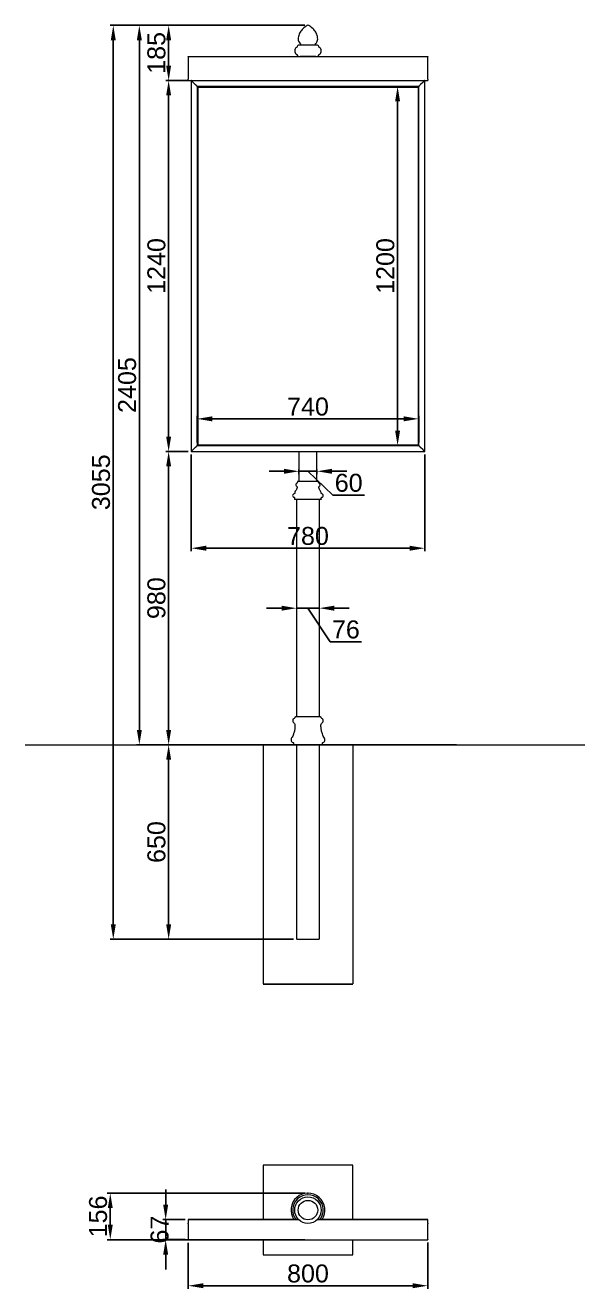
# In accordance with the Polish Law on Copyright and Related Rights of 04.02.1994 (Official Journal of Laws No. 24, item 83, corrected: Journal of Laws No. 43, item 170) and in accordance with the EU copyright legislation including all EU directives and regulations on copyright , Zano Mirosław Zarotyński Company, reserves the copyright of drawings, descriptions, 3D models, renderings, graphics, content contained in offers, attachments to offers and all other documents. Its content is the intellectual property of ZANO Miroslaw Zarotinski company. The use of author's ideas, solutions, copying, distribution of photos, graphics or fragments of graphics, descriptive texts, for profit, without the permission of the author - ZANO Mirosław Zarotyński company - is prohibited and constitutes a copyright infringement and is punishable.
# Model space of a CAD drawing. Header units: millimetres. Extents: x -691 to 5587, y 374 to 4714.
# Drawn here: x -691 to 1179, y 374 to 4597 of the extents above; entities that cross this region are included whole.
import ezdxf

# ---------------------------------------------------------------- set-up
doc = ezdxf.new("R2010")
doc.units = ezdxf.units.MM
doc.header["$PDSIZE"] = -1
doc.linetypes.add('HIDDEN', pattern=[1.905, 1.27, -0.635])
for name, color, linetype, lineweight in [('ZANO_R', 7, 'Continuous', 0), ('ZANO_R_przerywana', 7, 'HIDDEN', 0), ('ZANO_W', 1, 'Continuous', 0)]:
    doc.layers.add(name, color=color, linetype=linetype, lineweight=lineweight)
doc.styles.add('Arial', font='arial.ttf')
doc.styles.get("Standard").update_dxf_attribs({"font": 'ARIALUNI.TTF'})
doc.dimstyles.new('pl i ang', dxfattribs={"dimtxt": 50, "dimasz": 50, "dimexe": 1.25, "dimexo": 0.625, "dimgap": 10, "dimtad": 1, "dimtoh": 1, "dimtxsty": 'Standard', "dimcen": 2.5, "dimclrd": 1, "dimclre": 1, "dimclrt": 1, "dimadec": 0, "dimazin": 0, "dimtfac": 1, "dimtmove": 0, "dimatfit": 3, "dimfxl": 1, "dimarcsym": 1})

# ---------------------------------------------------------------- blocks, each defined once
blk = doc.blocks.new('*D404')
at = {"layer": 'ZANO_W', "color": 1, "lineweight": -2}
for p, q in [((-116.1, 3202.3), (-116.1, 3291.5)), ((-66.1, 3281.5), (574, 3281.5)), ((624, 3202.3), (624, 3291.5))]:
    blk.add_line(p, q, dxfattribs=at)
at = {"layer": 'ZANO_W', "color": 1}
for points in [[(-66.1, 3289.9), (-66.1, 3273.2), (-116.1, 3281.5)], [(574, 3273.2), (574, 3289.9), (624, 3281.5)]]:
    blk.add_solid(points, dxfattribs=at)
at = {"layer": 'ZANO_W', "color": 1, "insert": (254, 3322.2), "char_height": 60, "attachment_point": 5, "style": 'Arial'}
blk.add_mtext('740', dxfattribs=at)
blk = doc.blocks.new('*D405')
at = {"layer": 'ZANO_W', "color": 1, "lineweight": -2}
for p, q in [((614, 4392.5), (543.5, 4392.5)), ((553.5, 3242.3), (553.5, 4342.5)), ((614, 3192.3), (543.5, 3192.3))]:
    blk.add_line(p, q, dxfattribs=at)
at = {"layer": 'ZANO_W', "color": 1}
for points in [[(561.8, 4342.5), (545.1, 4342.5), (553.5, 4392.5)], [(545.1, 3242.3), (561.8, 3242.3), (553.5, 3192.3)]]:
    blk.add_solid(points, dxfattribs=at)
at = {"layer": 'ZANO_W', "color": 1, "insert": (512.8, 3792.4), "char_height": 60, "attachment_point": 5, "rotation": 90, "style": 'Arial'}
blk.add_mtext('1200', dxfattribs=at)
blk = doc.blocks.new('*D406')
at = {"layer": 'ZANO_W', "color": 1, "lineweight": -2}
for p, q in [((-146.1, 3172.3), (-221.5, 3172.3)), ((-211.5, 3122.3), (-211.5, 2242.1)), ((94, 2192.1), (-221.5, 2192.1))]:
    blk.add_line(p, q, dxfattribs=at)
at = {"layer": 'ZANO_W', "color": 1}
for points in [[(-203.2, 3122.3), (-219.9, 3122.3), (-211.5, 3172.3)], [(-219.9, 2242.1), (-203.2, 2242.1), (-211.5, 2192.1)]]:
    blk.add_solid(points, dxfattribs=at)
at = {"layer": 'ZANO_W', "color": 1, "insert": (-252.2, 2682.2), "char_height": 60, "attachment_point": 5, "rotation": 90, "style": 'Arial'}
blk.add_mtext('980', dxfattribs=at)
blk = doc.blocks.new('*D407')
at = {"layer": 'ZANO_W', "color": 1, "lineweight": -2}
for p, q in [((-146.1, 4412.5), (-221.5, 4412.5)), ((-211.5, 3222.3), (-211.5, 4362.5)), ((-146.1, 3172.3), (-221.5, 3172.3))]:
    blk.add_line(p, q, dxfattribs=at)
at = {"layer": 'ZANO_W', "color": 1}
for points in [[(-203.2, 4362.5), (-219.9, 4362.5), (-211.5, 4412.5)], [(-219.9, 3222.3), (-203.2, 3222.3), (-211.5, 3172.3)]]:
    blk.add_solid(points, dxfattribs=at)
at = {"layer": 'ZANO_W', "color": 1, "insert": (-252.2, 3792.4), "char_height": 60, "attachment_point": 5, "rotation": 90, "style": 'Arial'}
blk.add_mtext('1240', dxfattribs=at)
blk = doc.blocks.new('*D408')
at = {"layer": 'ZANO_W', "color": 1, "lineweight": -2}
for p, q in [((244, 4597), (-221.5, 4597)), ((-211.5, 4462.2), (-211.5, 4547)), ((-145.8, 4412.2), (-221.5, 4412.2))]:
    blk.add_line(p, q, dxfattribs=at)
at = {"layer": 'ZANO_W', "color": 1}
for points in [[(-203.2, 4547), (-219.9, 4547), (-211.5, 4597)], [(-219.9, 4462.2), (-203.2, 4462.2), (-211.5, 4412.2)]]:
    blk.add_solid(points, dxfattribs=at)
at = {"layer": 'ZANO_W', "color": 1, "insert": (-252.2, 4504.6), "char_height": 60, "attachment_point": 5, "rotation": 90, "style": 'Arial'}
blk.add_mtext('185', dxfattribs=at)
blk = doc.blocks.new('*D409')
at = {"layer": 'ZANO_W', "color": 1, "lineweight": -2}
for p, q in [((205.9, 2192.1), (-221.5, 2192.1)), ((-211.5, 2142.1), (-211.5, 1592)), ((205.9, 1542), (-221.5, 1542))]:
    blk.add_line(p, q, dxfattribs=at)
at = {"layer": 'ZANO_W', "color": 1}
for points in [[(-203.2, 2142.1), (-219.9, 2142.1), (-211.5, 2192.1)], [(-219.9, 1592), (-203.2, 1592), (-211.5, 1542)]]:
    blk.add_solid(points, dxfattribs=at)
at = {"layer": 'ZANO_W', "color": 1, "insert": (-252.2, 1867), "char_height": 60, "attachment_point": 5, "rotation": 90, "style": 'Arial'}
blk.add_mtext('650', dxfattribs=at)
blk = doc.blocks.new('*D410')
at = {"layer": 'ZANO_W', "color": 1, "lineweight": -2}
for p, q in [((244, 4597), (-319.5, 4597)), ((-309.5, 2242.1), (-309.5, 4547)), ((94, 2192.1), (-319.5, 2192.1))]:
    blk.add_line(p, q, dxfattribs=at)
at = {"layer": 'ZANO_W', "color": 1}
for points in [[(-301.1, 4547), (-317.8, 4547), (-309.5, 4597)], [(-317.8, 2242.1), (-301.1, 2242.1), (-309.5, 2192.1)]]:
    blk.add_solid(points, dxfattribs=at)
at = {"layer": 'ZANO_W', "color": 1, "insert": (-350.1, 3394.5), "char_height": 60, "attachment_point": 5, "rotation": 90, "style": 'Arial'}
blk.add_mtext('2405', dxfattribs=at)
blk = doc.blocks.new('*D411')
at = {"layer": 'ZANO_W', "color": 1, "lineweight": -2}
for p, q in [((244, 4597), (-406.6, 4597)), ((-396.6, 1592), (-396.6, 4547)), ((205.9, 1542), (-406.6, 1542))]:
    blk.add_line(p, q, dxfattribs=at)
at = {"layer": 'ZANO_W', "color": 1}
for points in [[(-388.3, 4547), (-404.9, 4547), (-396.6, 4597)], [(-404.9, 1592), (-388.3, 1592), (-396.6, 1542)]]:
    blk.add_solid(points, dxfattribs=at)
at = {"layer": 'ZANO_W', "color": 1, "insert": (-437.3, 3069.5), "char_height": 60, "attachment_point": 5, "rotation": 90, "style": 'Arial'}
blk.add_mtext('3055', dxfattribs=at)
blk = doc.blocks.new('*D412')
at = {"layer": 'ZANO_W', "color": 1, "lineweight": -2}
for p, q in [((165.9, 2648.7), (115.9, 2648.7)), ((215.9, 2658.7), (215.9, 2658.7)), ((215.9, 2648.7), (292, 2648.7)), ((327.9, 2536.7), (254, 2648.7)), ((292, 2658.7), (292, 2658.7)), ((342, 2648.7), (392, 2648.7)), ((433.3, 2536.7), (327.9, 2536.7))]:
    blk.add_line(p, q, dxfattribs=at)
at = {"layer": 'ZANO_W', "color": 1}
for points in [[(165.9, 2640.3), (165.9, 2657), (215.9, 2648.7)], [(342, 2657), (342, 2640.3), (292, 2648.7)]]:
    blk.add_solid(points, dxfattribs=at)
at = {"layer": 'ZANO_W', "color": 1, "insert": (380.6, 2577.3), "char_height": 60, "attachment_point": 5, "style": 'Arial'}
blk.add_mtext('76', dxfattribs=at)
blk = doc.blocks.new('*D413')
at = {"layer": 'ZANO_W', "color": 1, "lineweight": -2}
for p, q in [((173.8, 3106.3), (123.8, 3106.3)), ((223.8, 3112.2), (223.8, 3096.3)), ((223.8, 3106.3), (284.1, 3106.3)), ((337.1, 3026.8), (254, 3106.3)), ((284.1, 3112.2), (284.1, 3096.3)), ((334.1, 3106.3), (384.1, 3106.3)), ((443.1, 3026.8), (337.1, 3026.8))]:
    blk.add_line(p, q, dxfattribs=at)
at = {"layer": 'ZANO_W', "color": 1}
for points in [[(173.8, 3097.9), (173.8, 3114.6), (223.8, 3106.3)], [(334.1, 3114.6), (334.1, 3097.9), (284.1, 3106.3)]]:
    blk.add_solid(points, dxfattribs=at)
at = {"layer": 'ZANO_W', "color": 1, "insert": (390.1, 3067.4), "char_height": 60, "attachment_point": 5, "style": 'Arial'}
blk.add_mtext('60', dxfattribs=at)
blk = doc.blocks.new('*D414')
at = {"layer": 'ZANO_W', "color": 1, "lineweight": -2}
for p, q in [((-136.1, 3162.3), (-136.1, 2839.1)), ((644, 3162.3), (644, 2839.1)), ((-86.1, 2849.1), (594, 2849.1))]:
    blk.add_line(p, q, dxfattribs=at)
at = {"layer": 'ZANO_W', "color": 1}
for points in [[(-86.1, 2857.5), (-86.1, 2840.8), (-136.1, 2849.1)], [(594, 2840.8), (594, 2857.5), (644, 2849.1)]]:
    blk.add_solid(points, dxfattribs=at)
at = {"layer": 'ZANO_W', "color": 1, "insert": (254, 2889.8), "char_height": 60, "attachment_point": 5, "style": 'Arial'}
blk.add_mtext('780', dxfattribs=at)
blk = doc.blocks.new('*D415')
at = {"layer": 'ZANO_W', "color": 1, "lineweight": -2}
for p, q in [((-146.1, 527.8), (-146.1, 374.1)), ((654, 528.3), (654, 374.1)), ((-96.1, 384.1), (604, 384.1))]:
    blk.add_line(p, q, dxfattribs=at)
at = {"layer": 'ZANO_W', "color": 1}
for points in [[(-96.1, 392.4), (-96.1, 375.8), (-146.1, 384.1)], [(604, 375.8), (604, 392.4), (654, 384.1)]]:
    blk.add_solid(points, dxfattribs=at)
at = {"layer": 'ZANO_W', "color": 1, "insert": (254, 424.7), "char_height": 60, "attachment_point": 5, "style": 'Arial'}
blk.add_mtext('800', dxfattribs=at)
blk = doc.blocks.new('*D416')
at = {"layer": 'ZANO_W', "color": 1, "lineweight": -2}
for p, q in [((-221.5, 655.3), (-221.5, 705.3)), ((-156.1, 605.3), (-231.5, 605.3)), ((-221.5, 538.3), (-221.5, 605.3)), ((-156.1, 538.3), (-231.5, 538.3)), ((-221.5, 488.3), (-221.5, 438.3))]:
    blk.add_line(p, q, dxfattribs=at)
at = {"layer": 'ZANO_W', "color": 1}
for points in [[(-229.9, 655.3), (-213.2, 655.3), (-221.5, 605.3)], [(-213.2, 488.3), (-229.9, 488.3), (-221.5, 538.3)]]:
    blk.add_solid(points, dxfattribs=at)
at = {"layer": 'ZANO_W', "color": 1, "insert": (-241.6, 571.8), "char_height": 60, "attachment_point": 5, "rotation": 90, "style": 'Arial'}
blk.add_mtext('67', dxfattribs=at)
blk = doc.blocks.new('*D417')
at = {"layer": 'ZANO_W', "color": 1, "lineweight": -2}
for p, q in [((244, 693.5), (-416.6, 693.5)), ((-406.6, 643.5), (-406.6, 587.8)), ((244, 537.8), (-416.6, 537.8))]:
    blk.add_line(p, q, dxfattribs=at)
at = {"layer": 'ZANO_W', "color": 1}
for points in [[(-398.3, 643.5), (-414.9, 643.5), (-406.6, 693.5)], [(-414.9, 587.8), (-398.3, 587.8), (-406.6, 537.8)]]:
    blk.add_solid(points, dxfattribs=at)
at = {"layer": 'ZANO_W', "color": 1, "insert": (-447.2, 615.7), "char_height": 60, "attachment_point": 5, "rotation": 90, "style": 'Arial'}
blk.add_mtext('156', dxfattribs=at)

msp = doc.modelspace()

# ---------------------------------------------------------------- linework, layer by layer
at = {"layer": 'ZANO_R'}
for p, q in [((283.8, 4530.4), (224.1, 4530.4)), ((-146.1, 4491.3), (-146.1, 4492.5)), ((-146.1, 4492.5), (654, 4492.5)), ((-146.1, 4491.3), (-146.1, 4416.7)), ((227.8, 4492.5), (227.8, 4492.5)), ((280.2, 4492.5), (227.8, 4492.5)), ((280.2, 4492.5), (280.2, 4492.5)), ((654, 4492.5), (654, 4491.3)), ((654, 4416.7), (654, 4491.3)), ((-146.1, 4412.5), (-146.1, 4416.7)), ((-146.1, 4412.5), (654, 4412.5)), ((-136.1, 4412.5), (-136.1, 3172.3)), ((-122.5, 4398.9), (-129.7, 4406.1)), ((624, 4392.5), (-116.1, 4392.5)), ((-116.1, 4392.5), (-116.1, 3192.3)), ((223.8, 4392.5), (223.8, 4390.5)), ((284.1, 4390.5), (284.1, 4392.5)), ((624, 3192.3), (624, 4392.5)), ((637.6, 4406.1), (630.4, 4398.9)), ((644, 3172.3), (644, 4412.5)), ((654, 4416.7), (654, 4412.5)), ((-114.1, 4388.5), (-114.1, 3196.3)), ((-112.1, 4390.5), (620, 4390.5)), ((622, 4388.5), (622, 3196.3)), ((-136.1, 3172.3), (644, 3172.3)), ((-122.5, 3185.9), (-129.7, 3178.7)), ((-116.1, 3192.3), (624, 3192.3)), ((-112.1, 3194.3), (620, 3194.3)), ((223.8, 3194.3), (223.8, 3192.3)), ((223.8, 3172.3), (223.8, 3072.2)), ((284.1, 3192.3), (284.1, 3194.3)), ((284.1, 3072.2), (284.1, 3172.3)), ((637.6, 3178.7), (630.4, 3185.9)), ((287.3, 3072.2), (220.6, 3072.2)), ((298.7, 3012.2), (209.3, 3012.2)), ((215.9, 3012.2), (215.9, 2285.1)), ((292, 2285.1), (292, 3012.2)), ((296, 2285.1), (212, 2285.1)), ((-690.6, 2192.1), (1178.8, 2192.1)), ((750.1, 2192.1), (-242.1, 2192.1)), ((104, 2192.1), (404, 2192.1)), ((404, 2192.1), (104, 2192.1)), ((215.9, 2192.1), (292, 2192.1)), ((-146.1, 605.3), (-146.1, 592.7)), ((222.8, 605.3), (-146.1, 605.3)), ((-146.1, 605.3), (222.8, 605.3)), ((-146.1, 605.3), (-146.1, 605.3)), ((-146.1, 590.5), (-146.1, 592.7)), ((654, 605.3), (285.1, 605.3)), ((285.2, 605.3), (654, 605.3)), ((654, 592.7), (654, 605.3)), ((654, 605.3), (654, 605.3)), ((654, 592.7), (654, 590.5)), ((-146.1, 590.5), (-146.1, 538.3)), ((654, 538.3), (654, 590.5)), ((-146.1, 537.8), (-146.1, 538.3)), ((-146.1, 537.8), (654, 537.8)), ((654, 538.3), (654, 537.8))]:
    msp.add_line(p, q, dxfattribs=at)
at = {"layer": 'ZANO_R', "flags": 128}
for points in [[(254, 4597), (251.2, 4595.9), (247.9, 4594.1), (244.3, 4591.6), (240.6, 4588.6), (236.9, 4585.2), (234.3, 4582.5), (231.9, 4579.7), (229.7, 4576.8), (227.7, 4573.8), (226.1, 4570.8), (224.6, 4567.3), (223.3, 4563), (222.3, 4559), (221.6, 4554.8), (221.4, 4550.7), (221.8, 4546.9), (222.8, 4543.6), (224.6, 4540.6), (226.7, 4537.5), (227.9, 4536.1), (228.9, 4534.6), (229.2, 4533.5), (229.1, 4532.5), (228.8, 4531.7), (228.2, 4531.1), (227.5, 4530.7), (226.4, 4530.4), (225.2, 4530.4)], [(282.7, 4530.4), (281.5, 4530.4), (280.5, 4530.7), (279.7, 4531.1), (279.2, 4531.7), (278.8, 4532.5), (278.8, 4533.9), (279.6, 4535.5), (280.9, 4537), (282.2, 4538.8), (283.3, 4540.5), (285.1, 4543.5), (286.3, 4547.2), (286.6, 4550.9), (286.3, 4555), (285.6, 4559.1), (284.7, 4563), (283.3, 4567.3), (281.9, 4570.8), (280.2, 4573.8), (278.3, 4576.8), (276.1, 4579.7), (273.6, 4582.5), (271.1, 4585.2), (267.4, 4588.6), (263.7, 4591.6), (260.1, 4594.1), (256.8, 4595.9), (254, 4597)], [(224.1, 4530.4), (221.8, 4530.2), (220, 4529.5), (218.6, 4528.1), (217.8, 4526.2), (217.6, 4525), (217.4, 4523.9), (217, 4523.3), (216.2, 4522.9), (215.3, 4522.5), (213.9, 4521.7), (212.4, 4520.3), (211.1, 4518.2), (209.9, 4514.4), (209.6, 4510.4), (210.1, 4507.7), (211.1, 4505.1), (212.3, 4503), (213.5, 4501.5), (214.6, 4500.6), (215.5, 4500.1), (216.7, 4499.7), (217.3, 4499.4), (217.5, 4499.2), (217.6, 4498.8), (217.7, 4498.3), (217.9, 4497.3), (218.3, 4496.1), (218.9, 4495.3), (219.7, 4494.3), (220.9, 4493.4), (222.9, 4492.8), (225.4, 4492.6), (227.8, 4492.5)], [(280.2, 4492.5), (282.5, 4492.6), (285.1, 4492.8), (287, 4493.4), (288.3, 4494.3), (289.1, 4495.3), (289.6, 4496.1), (290.1, 4497.3), (290.3, 4498.3), (290.3, 4498.8), (290.4, 4499.2), (290.7, 4499.4), (291, 4499.6), (291.5, 4499.7), (292.5, 4500.1), (293.4, 4500.6), (294.5, 4501.5), (295.6, 4503), (296.9, 4505.1), (297.9, 4507.7), (298.4, 4510.4), (298.1, 4514.4), (296.8, 4518.2), (295.6, 4520.3), (294.1, 4521.7), (292.7, 4522.5), (291.7, 4522.9), (291, 4523.3), (290.6, 4523.9), (290.4, 4525), (290.2, 4526.2), (289.4, 4528.1), (287.9, 4529.5), (286.1, 4530.2), (283.8, 4530.4)], [(-129.7, 4406.1), (-130.9, 4407.3), (-132.1, 4408.5), (-133.2, 4409.6), (-134.2, 4410.6), (-135, 4411.4), (-135.6, 4412), (-136, 4412.3), (-136.1, 4412.5)], [(-136.1, 4412.5), (-136, 4412.4), (-135.7, 4412.1), (-135.2, 4411.6), (-134.6, 4411), (-133.8, 4410.2), (-132.9, 4409.3), (-131.9, 4408.2), (-130.8, 4407.2), (-129.7, 4406.1)], [(-116.1, 4392.5), (-116.2, 4392.6), (-116.6, 4392.9), (-117.2, 4393.5), (-118, 4394.3), (-118.9, 4395.3), (-120, 4396.4), (-121.2, 4397.6), (-122.5, 4398.9)], [(-122.5, 4398.9), (-121.2, 4397.6), (-120, 4396.4), (-118.9, 4395.3), (-118, 4394.3), (-117.2, 4393.5), (-116.6, 4392.9), (-116.2, 4392.6), (-116.1, 4392.5)], [(630.4, 4398.9), (629.2, 4397.6), (628, 4396.4), (626.9, 4395.3), (625.9, 4394.3), (625.1, 4393.5), (624.5, 4392.9), (624.2, 4392.6), (624, 4392.5)], [(624, 4392.5), (624.1, 4392.5), (624.4, 4392.8), (624.9, 4393.3), (625.5, 4393.9), (626.3, 4394.7), (627.2, 4395.7), (628.3, 4396.7), (629.3, 4397.7), (630.4, 4398.9)], [(644, 4412.5), (643.9, 4412.3), (643.6, 4412), (643, 4411.4), (642.2, 4410.6), (641.2, 4409.6), (640.1, 4408.5), (638.9, 4407.3), (637.6, 4406.1)], [(637.6, 4406.1), (638.8, 4407.2), (639.8, 4408.2), (640.8, 4409.3), (641.8, 4410.2), (642.5, 4411), (643.2, 4411.6), (643.7, 4412.1), (643.9, 4412.4), (644, 4412.5)], [(-129.7, 3178.7), (-130.8, 3177.5), (-131.9, 3176.5), (-132.9, 3175.5), (-133.8, 3174.5), (-134.6, 3173.8), (-135.2, 3173.1), (-135.7, 3172.6), (-136, 3172.4), (-136.1, 3172.3)], [(-136.1, 3172.3), (-136, 3172.4), (-135.7, 3172.6), (-135.2, 3173.1), (-134.6, 3173.8), (-133.8, 3174.5), (-132.9, 3175.5), (-131.9, 3176.5), (-130.8, 3177.5), (-129.7, 3178.7)], [(-116.1, 3192.3), (-116.2, 3192.1), (-116.6, 3191.8), (-117.2, 3191.2), (-118, 3190.4), (-118.9, 3189.4), (-120, 3188.3), (-121.2, 3187.1), (-122.5, 3185.9)], [(-122.5, 3185.9), (-121.2, 3187.1), (-120, 3188.3), (-118.9, 3189.4), (-118, 3190.4), (-117.2, 3191.2), (-116.6, 3191.8), (-116.2, 3192.1), (-116.1, 3192.3)], [(630.4, 3185.9), (629.2, 3187.1), (628, 3188.3), (626.9, 3189.4), (625.9, 3190.4), (625.1, 3191.2), (624.5, 3191.8), (624.2, 3192.1), (624, 3192.3)], [(624, 3192.3), (624.1, 3192.2), (624.4, 3191.9), (624.9, 3191.4), (625.5, 3190.8), (626.3, 3190), (627.2, 3189.1), (628.3, 3188), (629.3, 3187), (630.4, 3185.9)], [(644, 3172.3), (643.9, 3172.4), (643.6, 3172.7), (643, 3173.3), (642.2, 3174.1), (641.2, 3175.1), (640.1, 3176.2), (638.9, 3177.4), (637.6, 3178.7)], [(637.6, 3178.7), (638.9, 3177.4), (640.1, 3176.2), (641.2, 3175.1), (642.2, 3174.1), (643, 3173.3), (643.6, 3172.7), (643.9, 3172.4), (644, 3172.3)], [(220.6, 3072.2), (219.5, 3072), (219.1, 3071.9), (218.9, 3071.8), (218.8, 3071.5), (218.7, 3071.2), (218.7, 3071), (218.6, 3070.3), (218.4, 3069), (218.2, 3067.9), (217.9, 3067.2), (217.4, 3066.6), (216.4, 3066.1), (215.4, 3065.6), (214.6, 3064.7), (213.8, 3063.1), (213.5, 3061.3), (213.7, 3059.5), (214.3, 3058), (215.5, 3056.9), (216.8, 3056.1), (217.4, 3054.8), (217.6, 3053.4), (217.5, 3051.9), (216.5, 3048.2), (215.4, 3045.5), (214.2, 3043.4), (213, 3041.6), (211.7, 3039.5), (210.5, 3036.8), (210, 3035.5), (209.9, 3034.2), (210, 3033.3), (209.8, 3032.4), (209.6, 3032), (209.3, 3031.7), (208, 3031.3), (206.6, 3030.8), (205.3, 3030.1), (203.6, 3028.1), (202.8, 3025.7), (203, 3023.2), (204.1, 3021.2), (205.3, 3020.3), (206.8, 3019.8), (208.3, 3019.2), (208.8, 3018.8), (209, 3018.3), (209.2, 3017.9), (209.3, 3017.4), (209.3, 3016.8), (209.3, 3015.9), (209.3, 3014.4), (209.3, 3012.2)], [(298.7, 3012.2), (298.6, 3014.4), (298.6, 3015.9), (298.6, 3016.8), (298.7, 3017.4), (298.8, 3017.9), (298.9, 3018.3), (299.2, 3018.8), (299.7, 3019.2), (301.2, 3019.8), (302.7, 3020.3), (303.9, 3021.2), (305, 3023.2), (305.1, 3025.7), (304.4, 3028.1), (302.6, 3030.1), (301.4, 3030.8), (300, 3031.3), (298.7, 3031.7), (298.3, 3032), (298.1, 3032.4), (298, 3033.6), (298, 3034.8), (297.5, 3036.8), (296.2, 3039.5), (295, 3041.6), (293.7, 3043.4), (292.5, 3045.5), (291.5, 3048.2), (290.5, 3051.9), (290.3, 3053.4), (290.5, 3054.8), (291.2, 3056.1), (292.5, 3056.9), (293.6, 3058), (294.3, 3059.5), (294.5, 3061.3), (294.2, 3063.1), (293.4, 3064.7), (292.3, 3065.7), (291.1, 3066.4), (290.4, 3066.7), (290.1, 3067.2), (289.8, 3067.7), (289.7, 3068.6), (289.5, 3069.7), (289.3, 3070.4), (289.2, 3071), (289.2, 3071.2), (289.2, 3071.5), (289.1, 3071.8), (288.7, 3071.9), (288.3, 3072), (287.3, 3072.2)], [(212, 2285.1), (211.3, 2284.9), (210.8, 2284.5), (210.4, 2284), (209.7, 2282.3), (208.8, 2281), (207.4, 2280.2), (205.4, 2279), (203.9, 2277.2), (203.1, 2274.9), (202.9, 2272.2), (203.5, 2269.7), (204.8, 2267.6), (206.4, 2265.9), (208.5, 2263.5), (210, 2260.7), (210.6, 2257.6), (210.6, 2253.1), (210.4, 2249.7), (210.3, 2247), (210, 2244.7), (209.7, 2242.7), (209.2, 2240.5), (208.5, 2237.9), (207.6, 2234.5), (206.2, 2230.2), (205.4, 2227.3), (204.3, 2224.1), (203, 2220.7), (201, 2217.8), (199.3, 2215.6), (198.1, 2213.1), (197.5, 2210.4), (197.4, 2207.6), (198, 2205.2), (199.1, 2203.1), (200.8, 2201.4), (203, 2200.1), (204.4, 2199.3), (205.4, 2198.1), (205.7, 2196.4), (205.8, 2195), (206, 2193.7), (206.2, 2193.1), (206.5, 2192.7), (206.9, 2192.3), (207.5, 2192.1)], [(300.4, 2192.1), (301.1, 2192.3), (301.5, 2192.7), (301.8, 2193.1), (302, 2193.7), (302.2, 2195), (302.2, 2196.4), (302.6, 2198.1), (303.5, 2199.3), (304.9, 2200.1), (307.1, 2201.4), (308.9, 2203.1), (310, 2205.2), (310.5, 2207.6), (310.4, 2211.2), (309.3, 2214.6), (307.2, 2217.6), (305.1, 2220.5), (303.7, 2223.9), (302.3, 2228.2), (301.2, 2231.8), (300.3, 2234.8), (299.4, 2238.1), (298.7, 2240.6), (298.2, 2242.8), (297.9, 2244.7), (297.7, 2247), (297.6, 2249.7), (297.4, 2253.1), (297.3, 2257.6), (297.9, 2260.7), (299.4, 2263.5), (301.6, 2265.9), (303.2, 2267.6), (304.4, 2269.7), (305, 2272.2), (304.9, 2274.9), (304, 2277.2), (302.5, 2279), (300.6, 2280.2), (299.2, 2281), (298.2, 2282.3), (297.6, 2284), (297.2, 2284.5), (296.7, 2284.9), (296, 2285.1)]]:
    msp.add_lwpolyline(points, dxfattribs=at)
at = {"layer": 'ZANO_R'}
for radius in [44.4, 32.6]:
    msp.add_circle((254, 636.9), radius, dxfattribs=at)
for centre, radius, start, end in [((-112.1, 4388.5), 2, 90, 180), ((620, 4388.5), 2, 0, 90), ((-112.1, 3196.3), 2, 180, 270), ((620, 3196.3), 2, 270, 0), ((254, 636.9), 56.6, 325.9984, 214.0016), ((254, 636.9), 51.2, 321.8007, 218.1993)]:
    msp.add_arc(centre, radius, start, end, dxfattribs=at)
msp.add_point((254, 693.5), dxfattribs=at)
at = {"layer": 'ZANO_R_przerywana'}
for p, q in [((104, 2192.1), (104, 1392)), ((104, 2192.1), (104, 1392)), ((215.9, 2192.1), (215.9, 1542)), ((292, 1542), (292, 2192.1)), ((404, 2192.1), (404, 1392)), ((404, 2192.1), (404, 1392)), ((215.9, 1542), (292, 1542)), ((104, 1392), (404, 1392)), ((404, 1392), (104, 1392)), ((404, 787), (104, 787)), ((104, 787), (104, 605.3)), ((404, 605.3), (404, 787)), ((104, 537.8), (104, 486.9)), ((404, 486.9), (404, 537.8)), ((104, 486.9), (404, 486.9))]:
    msp.add_line(p, q, dxfattribs=at)

# ---------------------------------------------------------------- dimensions: what is measured, and where the dimension line sits
at = {"layer": 'ZANO_W'}
for base, p1, p2, picture, middle in [((-396.6, 4597), (215.9, 1542), (254, 4597), '*D411', (-437.3, 3069.5)), ((-309.5, 4597), (104, 2192.1), (254, 4597), '*D410', (-350.1, 3394.5)), ((-211.5, 4597), (-135.8, 4412.2), (254, 4597), '*D408', (-252.2, 4504.6)), ((-211.5, 4412.5), (-136.1, 3172.3), (-136.1, 4412.5), '*D407', (-252.2, 3792.4)), ((553.5, 4392.5), (624, 3192.3), (624, 4392.5), '*D405', (512.8, 3792.4)), ((-211.5, 2192.1), (-136.1, 3172.3), (104, 2192.1), '*D406', (-252.2, 2682.2)), ((-211.5, 1542), (215.9, 2192.1), (215.9, 1542), '*D409', (-252.2, 1867)), ((-406.6, 537.8), (254, 693.5), (254, 537.8), '*D417', (-447.2, 615.7))]:
    dim = msp.add_linear_dim(base=base, p1=p1, p2=p2, angle=90, dimstyle='pl i ang', override={"dimtxt": 60, "dimexe": 10, "dimexo": 10, "dimtoh": 0, "dimdec": 0, "dimtxsty": 'Arial', "dimtdec": 0, "dimtmove": 1}, dxfattribs=at)
    dim.commit()
    dim.dimension.update_dxf_attribs({"geometry": picture, "text_midpoint": middle})
for base, p1, p2, picture, middle in [((624, 3281.5), (-116.1, 3192.3), (624, 3192.3), '*D404', (254, 3322.2)), ((644, 2849.1), (-136.1, 3172.3), (644, 3172.3), '*D414', (254, 2889.8)), ((654, 384.1), (-146.1, 537.8), (654, 538.3), '*D415', (254, 424.7))]:
    dim = msp.add_linear_dim(base=base, p1=p1, p2=p2, dimstyle='pl i ang', override={"dimtxt": 60, "dimexe": 10, "dimexo": 10, "dimtoh": 0, "dimdec": 0, "dimtxsty": 'Arial', "dimtdec": 0, "dimtmove": 1}, dxfattribs=at)
    dim.commit()
    dim.dimension.update_dxf_attribs({"geometry": picture, "text_midpoint": middle})
for base, p1, p2, picture, middle in [((284.1, 3106.3), (223.8, 3122.2), (284.1, 3122.2), '*D413', (347.1, 3026.8)), ((292, 2648.7), (215.9, 2648.7), (292, 2648.7), '*D412', (337.9, 2536.7))]:
    dim = msp.add_linear_dim(base=base, p1=p1, p2=p2, dimstyle='pl i ang', override={"dimtxt": 60, "dimexe": 10, "dimexo": 10, "dimtoh": 0, "dimdec": 0, "dimtxsty": 'Arial', "dimtdec": 0, "dimtmove": 1}, dxfattribs=at)
    dim.commit()
    dim.dimension.update_dxf_attribs({"geometry": picture, "text_midpoint": middle, "dimtype": 160})
dim = msp.add_linear_dim(base=(-221.5, 605.3), p1=(-146.1, 538.3), p2=(-146.1, 605.3), angle=90, dimstyle='pl i ang', override={"dimtxt": 60, "dimexe": 10, "dimexo": 10, "dimtoh": 0, "dimdec": 0, "dimtxsty": 'Arial', "dimtdec": 0, "dimtmove": 1}, dxfattribs=at)
dim.commit()
dim.dimension.update_dxf_attribs({"geometry": '*D416', "text_midpoint": (-201, 571.8), "dimtype": 160})

doc.saveas('drawing.dxf')
